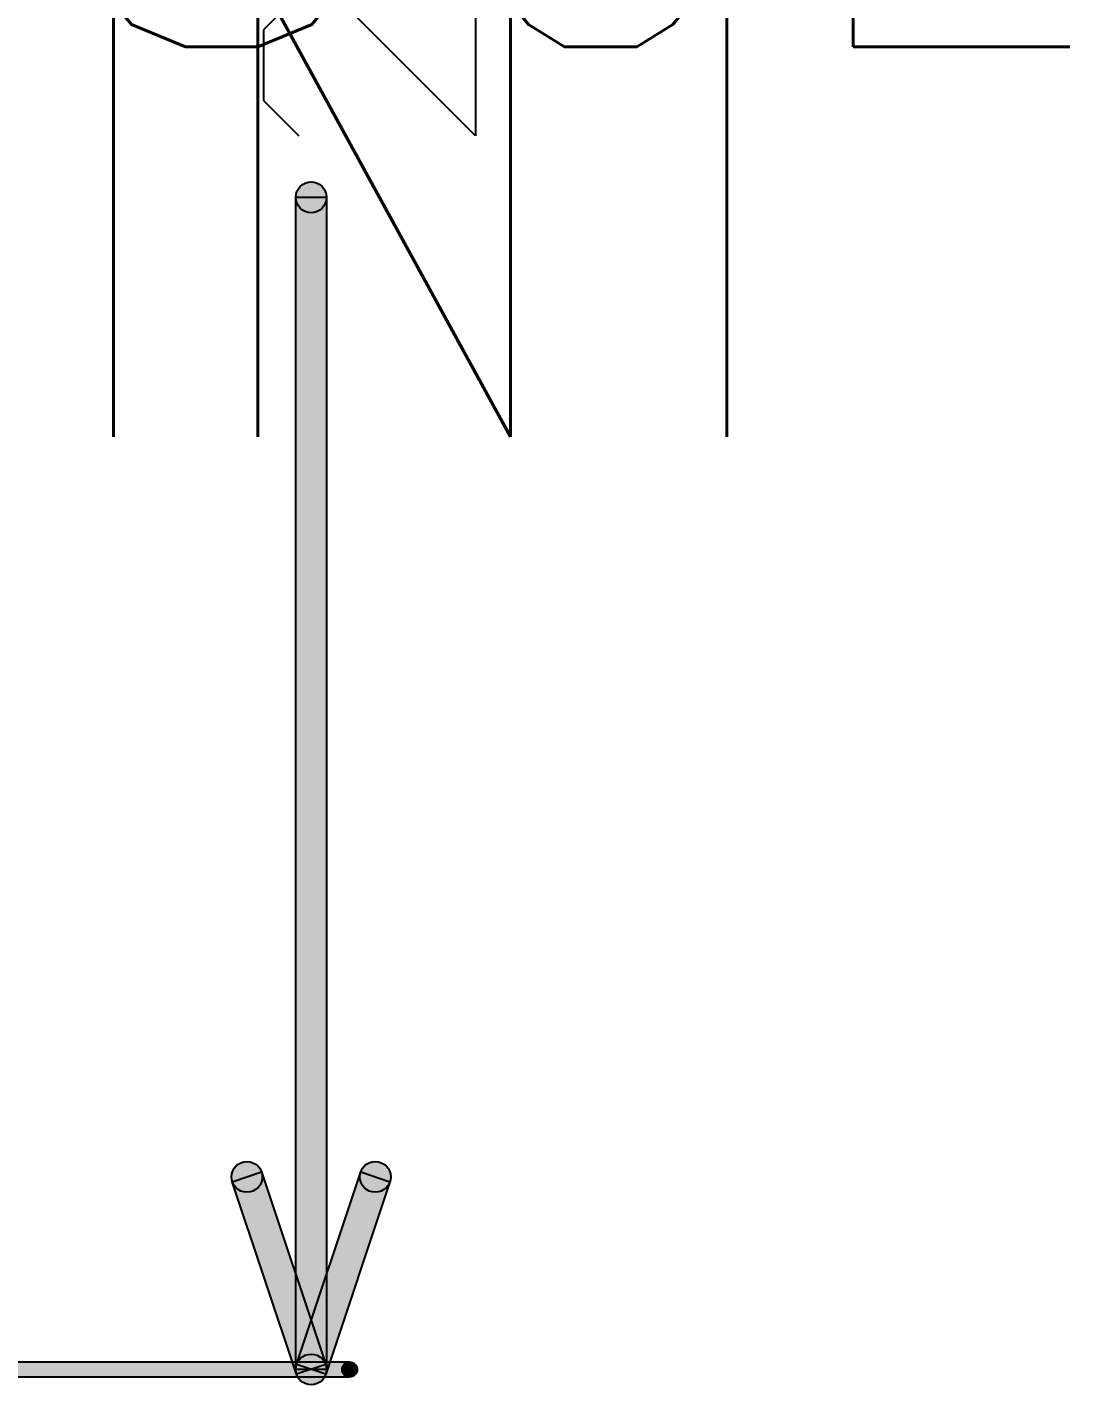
# Model space of a CAD drawing. Header units: millimetres. Extents: x -4 to 157, y -60 to 103.
# Drawn here: x 127.83 to 154.91, y -24.61 to 10.64 of the extents above; entities that cross this region are included whole.
import ezdxf

# ---------------------------------------------------------------- set-up
doc = ezdxf.new("R2010")
doc.units = ezdxf.units.MM
doc.layers.add('Mechanical17', color=7, linetype='Continuous', true_color=0x7f7f00)
doc.layers.add('Mechanical18', color=7, linetype='Continuous', true_color=0x7f7f00)
doc.styles.add('textstyle16', font='standard')
doc.styles.add('textstyle25', font='standard')

msp = doc.modelspace()

# ---------------------------------------------------------------- hatches: boundary and pattern name
at = {"layer": 'Mechanical18', "true_color": 0x7f7f00}
h = msp.add_hatch(color=56, dxfattribs=at)
edge = h.paths.add_edge_path(flags=0)
edge.add_arc((135.205, 6.222), 0.4, 0, 360)
for points in [[(135.605, -24.213), (134.805, -24.213), (134.805, 6.222), (135.605, 6.222)], [(133.159, -19.339), (133.918, -19.086), (135.584, -24.086), (134.825, -24.339)], [(135.584, -24.339), (134.825, -24.086), (136.492, -19.086), (137.251, -19.339)], [(113.37, -24.409), (113.37, -24.016), (136.205, -24.016), (136.205, -24.409)]]:
    msp.add_hatch(color=56, dxfattribs=at).paths.add_polyline_path(points, flags=0)
h = msp.add_hatch(color=56, dxfattribs=at)
edge = h.paths.add_edge_path(flags=0)
edge.add_arc((133.538, -19.213), 0.4, 0, 360)
h = msp.add_hatch(color=56, dxfattribs=at)
edge = h.paths.add_edge_path(flags=0)
edge.add_arc((136.871, -19.213), 0.4, 0, 360)
h = msp.add_hatch(color=56, dxfattribs=at)
edge = h.paths.add_edge_path(flags=0)
edge.add_arc((135.205, -24.213), 0.4, 0, 360)
h = msp.add_hatch(color=56, dxfattribs=at)
edge = h.paths.add_edge_path(flags=0)
edge.add_arc((135.205, -24.213), 0.4, 0, 360)
h = msp.add_hatch(color=56, dxfattribs=at)
edge = h.paths.add_edge_path(flags=0)
edge.add_arc((135.205, -24.213), 0.4, 0, 360)
h = msp.add_hatch(color=56, dxfattribs=at)
edge = h.paths.add_edge_path(flags=0)
edge.add_arc((136.205, -24.213), 0.197, 0, 360)

# ---------------------------------------------------------------- linework, layer by layer
at = {"layer": 'Mechanical18'}
for p, q in [((134.888, 11.487), (133.972, 10.571)), ((139.47, 7.822), (135.805, 11.487)), ((139.47, 11.487), (139.47, 7.822)), ((133.972, 10.571), (133.972, 8.738)), ((133.972, 8.738), (134.888, 7.822))]:
    msp.add_line(p, q, dxfattribs=at)
at = {"layer": 'Mechanical18', "color": 56, "true_color": 0x7f7f00}
for p, q in [((134.805, -24.213), (134.805, 6.222)), ((134.805, 6.222), (135.605, 6.222)), ((135.605, 6.222), (135.605, -24.213)), ((133.159, -19.339), (133.918, -19.086)), ((134.825, -24.339), (133.159, -19.339)), ((133.918, -19.086), (135.584, -24.086)), ((134.825, -24.086), (136.492, -19.086)), ((137.251, -19.339), (135.584, -24.339)), ((136.492, -19.086), (137.251, -19.339)), ((113.37, -24.016), (136.205, -24.016)), ((135.605, -24.213), (134.805, -24.213)), ((135.584, -24.086), (134.825, -24.339)), ((135.584, -24.339), (134.825, -24.086)), ((136.205, -24.016), (136.205, -24.409)), ((136.205, -24.409), (113.37, -24.409))]:
    msp.add_line(p, q, dxfattribs=at)
at = {"layer": 'Mechanical18'}
for centre, radius in [((135.205, 6.222), 0.4), ((133.538, -19.213), 0.4), ((136.871, -19.213), 0.4), ((135.205, -24.213), 0.4), ((135.205, -24.213), 0.4), ((135.205, -24.213), 0.4), ((136.205, -24.213), 0.197)]:
    msp.add_circle(centre, radius, dxfattribs=at)

# ---------------------------------------------------------------- texts
at = {"layer": 'Mechanical17'}
for s, style, p in [('SCL', 'textstyle16', (128.197, 10.133)), ('INT', 'textstyle25', (128.197, 0))]:
    msp.add_text(s, height=12, dxfattribs=dict(at, style=style)).set_placement(p)

doc.saveas('drawing.dxf')
